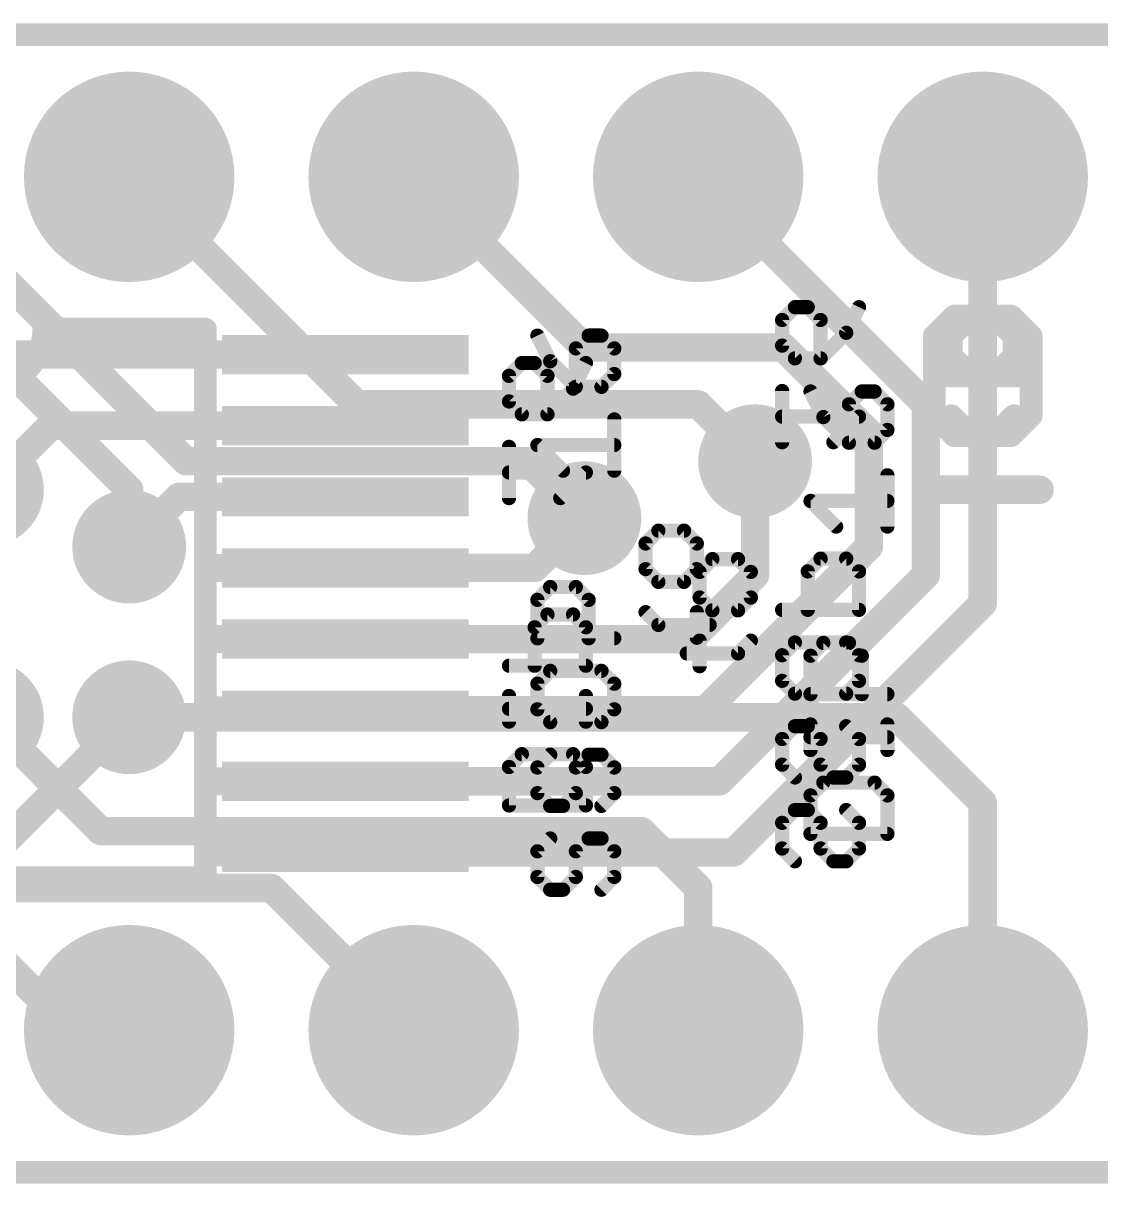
# Model space of a CAD drawing. Extents: x -40 to 67, y -21 to 32.
# Drawn here: x 10.48 to 20.1, y -0.1 to 10.26 of the extents above; entities that cross this region are included whole.
import ezdxf

# ---------------------------------------------------------------- set-up
doc = ezdxf.new("R2010")
doc.units = 0
for name, color, linetype in [('1', 12, 'CONTINUOUS'), ('16', 132, 'CONTINUOUS'), ('17', 110, 'CONTINUOUS'), ('18', 110, 'CONTINUOUS'), ('20', 53, 'CONTINUOUS'), ('21', 41, 'CONTINUOUS'), ('22', 40, 'CONTINUOUS'), ('51', 53, 'CONTINUOUS')]:
    doc.layers.add(name, color=color, linetype=linetype)

# ---------------------------------------------------------------- blocks, each defined once
blk = doc.blocks.new('RECT')
blk.add_solid([(-0.5, -0.5), (0.5, -0.5), (-0.5, 0.5), (0.5, 0.5)])
blk = doc.blocks.new('ROUNDP')
at = {"const_width": 0.5}
blk.add_lwpolyline([(0, -0.25, 1), (0, 0.25, 1), (0, -0.25)], format="xyb", dxfattribs=at)
blk = doc.blocks.new('ROUNDV')
at = {"const_width": 0.5}
blk.add_lwpolyline([(0, -0.25, 1), (0, 0.25, 1), (0, -0.25)], format="xyb", dxfattribs=at)

msp = doc.modelspace()

# ---------------------------------------------------------------- linework, layer by layer
at = {"layer": '1', "const_width": 0.254}
for points in [[(15.494, 7.366), (13.97, 8.89)], [(18.542, 6.858), (16.51, 8.89)], [(19.05, 8.89), (19.05, 5.08)], [(17.272, 7.366), (15.494, 7.366)], [(18.034, 6.604), (17.272, 7.366)], [(13.36, 7.3025), (10.0965, 7.3025)], [(18.542, 5.334), (18.542, 6.858)], [(10.7315, 6.6675), (10.16, 6.096)], [(13.36, 6.6675), (10.7315, 6.6675)], [(18.034, 5.588), (18.034, 6.604)], [(17.018, 5.334), (17.018, 6.35)], [(11.8745, 6.0325), (11.43, 5.588)], [(13.36, 6.0325), (11.8745, 6.0325)], [(15.0495, 5.3975), (15.494, 5.842)], [(16.5735, 4.1275), (18.034, 5.588)], [(13.36, 5.3975), (15.0495, 5.3975)], [(16.4465, 4.7625), (17.018, 5.334)], [(16.7005, 3.4925), (18.542, 5.334)], [(16.8275, 2.8575), (19.05, 5.08)], [(13.36, 4.7625), (16.4465, 4.7625)], [(13.36, 4.1275), (16.5735, 4.1275)], [(11.43, 4.064), (10.2235, 2.8575)], [(13.36, 3.4925), (16.7005, 3.4925)], [(13.36, 2.8575), (16.8275, 2.8575)]]:
    msp.add_lwpolyline(points, dxfattribs=at)
at = {"layer": '1', "const_width": 0.127}
for points in [[(14.0149, 8.9349, 1), (13.9251, 8.8451)], [(16.5549, 8.9349, 1), (16.4651, 8.8451)], [(19.1135, 8.89, 1), (18.9865, 8.89)], [(15.494, 7.4295, 1), (15.494, 7.3025)], [(15.4491, 7.3211, 1), (15.5389, 7.4109)], [(17.3169, 7.4109, 1), (17.2271, 7.3211)], [(17.272, 7.3025, 1), (17.272, 7.4295)], [(13.36, 7.239, 1), (13.36, 7.366)], [(18.6055, 6.858, 1), (18.4785, 6.858)], [(18.4971, 6.8131, 1), (18.5869, 6.9029)], [(10.7315, 6.731, 1), (10.7315, 6.604)], [(10.7764, 6.6226, 1), (10.6866, 6.7124)], [(13.36, 6.604, 1), (13.36, 6.731)], [(18.0975, 6.604, 1), (17.9705, 6.604)], [(17.9891, 6.5591, 1), (18.0789, 6.6489)], [(17.0815, 6.35, 1), (16.9545, 6.35)], [(11.8745, 6.096, 1), (11.8745, 5.969)], [(11.9194, 5.9876, 1), (11.8296, 6.0774)], [(13.36, 5.969, 1), (13.36, 6.096)], [(15.5389, 5.7971, 1), (15.4491, 5.8869)], [(18.0789, 5.5431, 1), (17.9891, 5.6329)], [(11.3851, 5.6329, 1), (11.4749, 5.5431)], [(17.9705, 5.588, 1), (18.0975, 5.588)], [(13.36, 5.461, 1), (13.36, 5.334)], [(15.0046, 5.4424, 1), (15.0944, 5.3526)], [(15.0495, 5.334, 1), (15.0495, 5.461)], [(16.9545, 5.334, 1), (17.0815, 5.334)], [(17.0629, 5.2891, 1), (16.9731, 5.3789)], [(18.4785, 5.334, 1), (18.6055, 5.334)], [(18.5869, 5.2891, 1), (18.4971, 5.3789)], [(19.0949, 5.0351, 1), (19.0051, 5.1249)], [(18.9865, 5.08, 1), (19.1135, 5.08)], [(13.36, 4.826, 1), (13.36, 4.699)], [(16.4016, 4.8074, 1), (16.4914, 4.7176)], [(16.4465, 4.699, 1), (16.4465, 4.826)], [(13.36, 4.191, 1), (13.36, 4.064)], [(16.5735, 4.064, 1), (16.5735, 4.191)], [(11.4749, 4.0191, 1), (11.3851, 4.1089)], [(16.5286, 4.1724, 1), (16.6184, 4.0826)], [(13.36, 3.556, 1), (13.36, 3.429)], [(16.6556, 3.5374, 1), (16.7454, 3.4476)], [(16.7005, 3.429, 1), (16.7005, 3.556)], [(13.36, 2.921, 1), (13.36, 2.794)], [(16.7826, 2.9024, 1), (16.8724, 2.8126)], [(16.8275, 2.794, 1), (16.8275, 2.921)]]:
    msp.add_lwpolyline(points, format="xyb", dxfattribs=at)
at = {"layer": '16', "const_width": 0.254}
for points in [[(11.938, 6.35), (9.398, 8.89)], [(13.462, 6.858), (11.43, 8.89)], [(11.43, 6.096), (9.906, 7.62)], [(16.51, 6.858), (13.462, 6.858)], [(17.018, 6.35), (16.51, 6.858)], [(14.986, 6.35), (11.938, 6.35)], [(15.494, 5.842), (14.986, 6.35)], [(11.43, 5.588), (11.43, 6.096)], [(8.89, 4.064), (10.414, 2.54)], [(10.16, 4.064), (11.176, 3.048)], [(11.43, 4.064), (18.288, 4.064)], [(18.288, 4.064), (19.05, 3.302)], [(10.922, 1.27), (8.382, 3.81)], [(19.05, 3.302), (19.05, 1.27)], [(11.176, 3.048), (16.002, 3.048)], [(16.002, 3.048), (16.51, 2.54)], [(10.414, 2.54), (12.7, 2.54)], [(12.7, 2.54), (13.97, 1.27)], [(16.51, 2.54), (16.51, 1.27)], [(11.43, 1.27), (10.922, 1.27)]]:
    msp.add_lwpolyline(points, dxfattribs=at)
at = {"layer": '16', "const_width": 0.127}
for points in [[(11.4749, 8.9349, 1), (11.3851, 8.8451)], [(13.462, 6.9215, 1), (13.462, 6.7945)], [(13.4171, 6.8131, 1), (13.5069, 6.9029)], [(16.5549, 6.9029, 1), (16.4651, 6.8131)], [(16.51, 6.7945, 1), (16.51, 6.9215)], [(11.938, 6.4135, 1), (11.938, 6.2865)], [(11.8931, 6.3051, 1), (11.9829, 6.3949)], [(15.0309, 6.3949, 1), (14.9411, 6.3051)], [(14.986, 6.2865, 1), (14.986, 6.4135)], [(16.9731, 6.3051, 1), (17.0629, 6.3949)], [(11.4935, 6.096, 1), (11.3665, 6.096)], [(11.3851, 6.0511, 1), (11.4749, 6.1409)], [(15.4491, 5.7971, 1), (15.5389, 5.8869)], [(11.3665, 5.588, 1), (11.4935, 5.588)], [(11.43, 4.1275, 1), (11.43, 4.0005)], [(18.3329, 4.1089, 1), (18.2431, 4.0191)], [(18.288, 4.0005, 1), (18.288, 4.1275)], [(19.1135, 3.302, 1), (18.9865, 3.302)], [(19.0051, 3.2571, 1), (19.0949, 3.3469)], [(11.176, 3.1115, 1), (11.176, 2.9845)], [(11.1311, 3.0031, 1), (11.2209, 3.0929)], [(16.0469, 3.0929, 1), (15.9571, 3.0031)], [(16.002, 2.9845, 1), (16.002, 3.1115)], [(10.3691, 2.4951, 1), (10.4589, 2.5849)], [(12.7449, 2.5849, 1), (12.6551, 2.4951)], [(12.7, 2.4765, 1), (12.7, 2.6035)], [(16.5735, 2.54, 1), (16.4465, 2.54)], [(16.4651, 2.4951, 1), (16.5549, 2.5849)], [(10.922, 1.3335, 1), (10.922, 1.2065)], [(10.8771, 1.2251, 1), (10.9669, 1.3149)], [(11.43, 1.2065, 1), (11.43, 1.3335)], [(13.9251, 1.2251, 1), (14.0149, 1.3149)], [(16.4465, 1.27, 1), (16.5735, 1.27)], [(18.9865, 1.27, 1), (19.1135, 1.27)]]:
    msp.add_lwpolyline(points, format="xyb", dxfattribs=at)
at = {"layer": '20', "const_width": 0.2032}
for points in [[(20.32, 10.16), (0, 10.16)], [(0, 0), (20.32, 0)]]:
    msp.add_lwpolyline(points, dxfattribs=at)
at = {"layer": '21'}
for points, const_width in [([(18.9486, 7.6463), (18.7706, 7.4684)], 0.2032), ([(19.3045, 7.6463), (18.9486, 7.6463)], 0.2032), ([(19.4824, 7.4684), (19.3045, 7.6463)], 0.2032), ([(12.11, 7.53), (10.668, 7.53)], 0.2032), ([(12.11, 2.63), (12.11, 7.53)], 0.2032), ([(18.7706, 7.4684), (18.7706, 7.2904)], 0.2032), ([(19.4824, 6.7566), (19.4824, 7.4684)], 0.2032), ([(15.0743, 7.4721), (15.1887, 7.2433)], 0.127), ([(15.5319, 7.4721), (15.4175, 7.3577)], 0.127), ([(15.6463, 7.4721), (15.5319, 7.4721)], 0.127), ([(15.7607, 7.3577), (15.6463, 7.4721)], 0.127), ([(15.4175, 7.3577), (15.4175, 7.0145)], 0.127), ([(15.7607, 7.1289), (15.7607, 7.3577)], 0.127), ([(18.7706, 7.2904), (18.9486, 7.1125)], 0.2032), ([(15.1887, 7.2433), (15.4175, 7.0145)], 0.127), ([(15.6463, 7.0145), (15.7607, 7.1289)], 0.127), ([(18.9486, 7.1125), (19.4824, 7.1125)], 0.2032), ([(15.4175, 7.0145), (15.6463, 7.0145)], 0.127), ([(17.5127, 6.9732), (17.6271, 6.7444)], 0.127), ([(17.9703, 6.9732), (17.8559, 6.8588)], 0.127), ([(18.0847, 6.9732), (17.9703, 6.9732)], 0.127), ([(18.1991, 6.8588), (18.0847, 6.9732)], 0.127), ([(17.8559, 6.8588), (17.8559, 6.5156)], 0.127), ([(18.1991, 6.63), (18.1991, 6.8588)], 0.127), ([(18.7706, 6.7566), (18.9486, 6.5786)], 0.2032), ([(19.3045, 6.5786), (19.4824, 6.7566)], 0.2032), ([(15.7607, 6.2661), (15.7607, 6.7237)], 0.127), ([(17.6271, 6.7444), (17.8559, 6.5156)], 0.127), ([(18.0847, 6.5156), (18.1991, 6.63)], 0.127), ([(18.9486, 6.5786), (19.3045, 6.5786)], 0.2032), ([(15.3031, 6.2661), (15.0743, 6.4949)], 0.127), ([(15.0743, 6.4949), (15.7607, 6.4949)], 0.127), ([(17.8559, 6.5156), (18.0847, 6.5156)], 0.127), ([(18.1991, 5.7672), (18.1991, 6.2248)], 0.127), ([(18.796, 6.096), (19.558, 6.096)], 0.254), ([(17.7415, 5.7672), (17.5127, 5.996)], 0.127), ([(17.5127, 5.996), (18.1991, 5.996)], 0.127), ([(16.6367, 5.4764), (16.5223, 5.362)], 0.127), ([(16.8655, 5.4764), (16.6367, 5.4764)], 0.127), ([(16.9799, 5.362), (16.8655, 5.4764)], 0.127), ([(16.5223, 5.362), (16.5223, 5.1332)], 0.127), ([(16.9799, 5.1332), (16.9799, 5.362)], 0.127), ([(15.0743, 5.1125), (15.1887, 5.2269)], 0.127), ([(15.1887, 5.2269), (15.4175, 5.2269)], 0.127), ([(15.4175, 5.2269), (15.5319, 5.1125)], 0.127), ([(16.5223, 5.1332), (16.6367, 5.0188)], 0.127), ([(16.8655, 5.0188), (16.9799, 5.1332)], 0.127), ([(15.0743, 4.7693), (15.0743, 5.1125)], 0.127), ([(15.5319, 5.1125), (15.5319, 4.7693)], 0.127), ([(16.6367, 5.0188), (16.8655, 5.0188)], 0.127), ([(15.7607, 4.7693), (15.0743, 4.7693)], 0.127), ([(16.5223, 4.5198), (16.5223, 4.7486)], 0.127), ([(16.8655, 4.6342), (16.9799, 4.7486)], 0.127), ([(17.5127, 4.6135), (17.6271, 4.7279)], 0.127), ([(17.6271, 4.7279), (17.8559, 4.7279)], 0.127), ([(17.8559, 4.7279), (17.9703, 4.6135)], 0.127), ([(16.4079, 4.6342), (16.8655, 4.6342)], 0.127), ([(17.5127, 4.2704), (17.5127, 4.6135)], 0.127), ([(17.9703, 4.6135), (17.9703, 4.2704)], 0.127), ([(15.1887, 4.4785), (15.0743, 4.3641)], 0.127), ([(15.6463, 4.4785), (15.1887, 4.4785)], 0.127), ([(15.7607, 4.3641), (15.6463, 4.4785)], 0.127), ([(15.0743, 4.3641), (15.0743, 4.1353)], 0.127), ([(15.7607, 4.1353), (15.7607, 4.3641)], 0.127), ([(18.1991, 4.2704), (17.5127, 4.2704)], 0.127), ([(15.0743, 4.1353), (15.1887, 4.0209)], 0.127), ([(15.6463, 4.0209), (15.7607, 4.1353)], 0.127), ([(15.1887, 4.0209), (15.6463, 4.0209)], 0.127), ([(17.5127, 3.7714), (17.5127, 4.0002)], 0.127), ([(18.1991, 3.7714), (18.1991, 4.0002)], 0.127), ([(18.1991, 3.8858), (17.5127, 3.8858)], 0.127), ([(15.1887, 3.7301), (15.0743, 3.6157)], 0.127), ([(15.4175, 3.6157), (15.5319, 3.7301)], 0.127), ([(15.5319, 3.7301), (15.6463, 3.7301)], 0.127), ([(15.6463, 3.7301), (15.7607, 3.6157)], 0.127), ([(15.0743, 3.6157), (15.0743, 3.3869)], 0.127), ([(15.4175, 3.3869), (15.4175, 3.6157)], 0.127), ([(15.7607, 3.6157), (15.7607, 3.3869)], 0.127), ([(17.6271, 3.4806), (17.5127, 3.3662)], 0.127), ([(18.0847, 3.4806), (17.6271, 3.4806)], 0.127), ([(18.1991, 3.3662), (18.0847, 3.4806)], 0.127), ([(15.0743, 3.3869), (15.1887, 3.2725)], 0.127), ([(15.3031, 3.2725), (15.4175, 3.3869)], 0.127), ([(15.7607, 3.3869), (15.6463, 3.2725)], 0.127), ([(17.5127, 3.3662), (17.5127, 3.023)], 0.127), ([(18.1991, 3.023), (18.1991, 3.3662)], 0.127), ([(15.1887, 3.2725), (15.3031, 3.2725)], 0.127), ([(15.1887, 2.9816), (15.0743, 2.8672)], 0.127), ([(15.4175, 2.8672), (15.5319, 2.9816)], 0.127), ([(15.5319, 2.9816), (15.6463, 2.9816)], 0.127), ([(15.6463, 2.9816), (15.7607, 2.8672)], 0.127), ([(17.5127, 3.023), (18.1991, 3.023)], 0.127), ([(15.0743, 2.8672), (15.0743, 2.6384)], 0.127), ([(15.4175, 2.6384), (15.4175, 2.8672)], 0.127), ([(15.7607, 2.8672), (15.7607, 2.6384)], 0.127), ([(12.11, 2.63), (8.21, 2.63)], 0.2032), ([(15.0743, 2.6384), (15.1887, 2.524)], 0.127), ([(15.3031, 2.524), (15.4175, 2.6384)], 0.127), ([(15.7607, 2.6384), (15.6463, 2.524)], 0.127), ([(15.1887, 2.524), (15.3031, 2.524)], 0.127)]:
    msp.add_lwpolyline(points, dxfattribs=dict(at, const_width=const_width))
for points, const_width in [([(18.9486, 7.6971, 1), (18.9486, 7.5955)], 0.1016), ([(18.9845, 7.6104, 1), (18.9126, 7.6822)], 0.1016), ([(19.3404, 7.6822, 1), (19.2685, 7.6104)], 0.1016), ([(19.3045, 7.5955, 1), (19.3045, 7.6971)], 0.1016), ([(9.652, 7.53, 1), (10.668, 7.53)], 0.2032), ([(10.668, 7.5808, 1), (10.668, 7.4792)], 0.1016), ([(10.7188, 7.53, 1), (10.6172, 7.53)], 0.1016), ([(12.1608, 7.53, 1), (12.0592, 7.53)], 0.1016), ([(12.11, 7.4792, 1), (12.11, 7.5808)], 0.1016), ([(18.8214, 7.4684, 1), (18.7198, 7.4684)], 0.1016), ([(19.5332, 7.4684, 1), (19.4316, 7.4684)], 0.1016), ([(15.1027, 7.4863, 1), (15.0459, 7.4579)], 0.0635), ([(15.5319, 7.5039, 1), (15.5319, 7.4404)], 0.0635), ([(15.5544, 7.4497, 1), (15.5095, 7.4946)], 0.0635), ([(15.6688, 7.4946, 1), (15.6239, 7.4497)], 0.0635), ([(15.6463, 7.4404, 1), (15.6463, 7.5039)], 0.0635), ([(18.7347, 7.5043, 1), (18.8065, 7.4324)], 0.1016), ([(19.4465, 7.4324, 1), (19.5183, 7.5043)], 0.1016), ([(15.4493, 7.3577, 1), (15.3858, 7.3577)], 0.0635), ([(15.3951, 7.3802, 1), (15.44, 7.3353)], 0.0635), ([(15.7925, 7.3577, 1), (15.7289, 7.3577)], 0.0635), ([(15.7382, 7.3353, 1), (15.7832, 7.3802)], 0.0635), ([(18.8065, 7.3263, 1), (18.7347, 7.2545)], 0.1016), ([(15.2112, 7.2658, 1), (15.1663, 7.2209)], 0.0635), ([(15.1603, 7.2291, 1), (15.2171, 7.2575)], 0.0635), ([(18.7198, 7.2904, 1), (18.8214, 7.2904)], 0.1016), ([(15.7289, 7.1289, 1), (15.7925, 7.1289)], 0.0635), ([(15.7832, 7.1065, 1), (15.7382, 7.1514)], 0.0635), ([(18.9486, 7.1633, 1), (18.9486, 7.0617)], 0.1016), ([(18.9126, 7.0765, 1), (18.9845, 7.1484)], 0.1016), ([(19.4824, 7.0617, 1), (19.4824, 7.1633)], 0.1016), ([(15.4175, 7.0463, 1), (15.4175, 6.9828)], 0.0635), ([(15.3951, 6.9921, 1), (15.44, 7.037)], 0.0635), ([(15.6239, 7.037, 1), (15.6688, 6.9921)], 0.0635), ([(15.6463, 6.9828, 1), (15.6463, 7.0463)], 0.0635), ([(15.3858, 7.0145, 1), (15.4493, 7.0145)], 0.0635), ([(17.5411, 6.9874, 1), (17.4843, 6.959)], 0.0635), ([(17.9703, 7.0049, 1), (17.9703, 6.9414)], 0.0635), ([(17.9928, 6.9507, 1), (17.9479, 6.9956)], 0.0635), ([(18.1072, 6.9956, 1), (18.0623, 6.9507)], 0.0635), ([(18.0847, 6.9414, 1), (18.0847, 7.0049)], 0.0635), ([(17.8877, 6.8588, 1), (17.8242, 6.8588)], 0.0635), ([(17.8335, 6.8812, 1), (17.8784, 6.8363)], 0.0635), ([(18.2309, 6.8588, 1), (18.1674, 6.8588)], 0.0635), ([(18.1766, 6.8363, 1), (18.2216, 6.8812)], 0.0635), ([(18.8065, 6.7925, 1), (18.7347, 6.7206)], 0.1016), ([(19.5183, 6.7206, 1), (19.4465, 6.7925)], 0.1016), ([(15.7925, 6.7237, 1), (15.7289, 6.7237)], 0.0635), ([(17.6496, 6.7668, 1), (17.6047, 6.7219)], 0.0635), ([(17.5987, 6.7302, 1), (17.6555, 6.7586)], 0.0635), ([(19.4316, 6.7566, 1), (19.5332, 6.7566)], 0.1016), ([(18.1674, 6.63, 1), (18.2309, 6.63)], 0.0635), ([(18.2216, 6.6075, 1), (18.1766, 6.6524)], 0.0635), ([(18.9486, 6.6294, 1), (18.9486, 6.5278)], 0.1016), ([(18.9126, 6.5427, 1), (18.9845, 6.6145)], 0.1016), ([(19.2685, 6.6145, 1), (19.3404, 6.5427)], 0.1016), ([(19.3045, 6.5278, 1), (19.3045, 6.6294)], 0.1016), ([(15.0743, 6.5267, 1), (15.0743, 6.4632)], 0.0635), ([(15.0968, 6.5174, 1), (15.0519, 6.4725)], 0.0635), ([(15.7607, 6.4632, 1), (15.7607, 6.5267)], 0.0635), ([(17.8559, 6.5473, 1), (17.8559, 6.4838)], 0.0635), ([(17.8242, 6.5156, 1), (17.8877, 6.5156)], 0.0635), ([(17.8335, 6.4931, 1), (17.8784, 6.538)], 0.0635), ([(18.0623, 6.538, 1), (18.1072, 6.4931)], 0.0635), ([(18.0847, 6.4838, 1), (18.0847, 6.5473)], 0.0635), ([(15.2807, 6.2437, 1), (15.3256, 6.2886)], 0.0635), ([(15.7289, 6.2661, 1), (15.7925, 6.2661)], 0.0635), ([(18.2309, 6.2248, 1), (18.1674, 6.2248)], 0.0635), ([(18.796, 6.1595, 1), (18.796, 6.0325)], 0.127), ([(19.558, 6.0325, 1), (19.558, 6.1595)], 0.127), ([(17.5127, 6.0277, 1), (17.5127, 5.9642)], 0.0635), ([(17.5352, 6.0184, 1), (17.4903, 5.9735)], 0.0635), ([(18.1991, 5.9642, 1), (18.1991, 6.0277)], 0.0635), ([(17.7191, 5.7447, 1), (17.764, 5.7896)], 0.0635), ([(18.1674, 5.7672, 1), (18.2309, 5.7672)], 0.0635), ([(16.6367, 5.5081, 1), (16.6367, 5.4446)], 0.0635), ([(16.6592, 5.4539, 1), (16.6143, 5.4988)], 0.0635), ([(16.888, 5.4988, 1), (16.8431, 5.4539)], 0.0635), ([(16.8655, 5.4446, 1), (16.8655, 5.5081)], 0.0635), ([(16.5541, 5.362, 1), (16.4906, 5.362)], 0.0635), ([(16.4999, 5.3844, 1), (16.5448, 5.3395)], 0.0635), ([(17.0116, 5.362, 1), (16.9482, 5.362)], 0.0635), ([(16.9574, 5.3395, 1), (17.0024, 5.3844)], 0.0635), ([(15.1887, 5.2586, 1), (15.1887, 5.1951)], 0.0635), ([(15.2112, 5.2044, 1), (15.1663, 5.2493)], 0.0635), ([(15.44, 5.2493, 1), (15.3951, 5.2044)], 0.0635), ([(15.4175, 5.1951, 1), (15.4175, 5.2586)], 0.0635), ([(16.5448, 5.1556, 1), (16.4999, 5.1107)], 0.0635), ([(17.0024, 5.1107, 1), (16.9574, 5.1556)], 0.0635), ([(15.1061, 5.1125, 1), (15.0426, 5.1125)], 0.0635), ([(15.0519, 5.1349, 1), (15.0968, 5.09)], 0.0635), ([(15.5637, 5.1125, 1), (15.5002, 5.1125)], 0.0635), ([(15.5095, 5.09, 1), (15.5544, 5.1349)], 0.0635), ([(16.4906, 5.1332, 1), (16.5541, 5.1332)], 0.0635), ([(16.6367, 5.0505, 1), (16.6367, 4.987)], 0.0635), ([(16.8655, 4.987, 1), (16.8655, 5.0505)], 0.0635), ([(16.9482, 5.1332, 1), (17.0116, 5.1332)], 0.0635), ([(16.6143, 4.9963, 1), (16.6592, 5.0412)], 0.0635), ([(16.8431, 5.0412, 1), (16.888, 4.9963)], 0.0635), ([(15.0743, 4.801, 1), (15.0743, 4.7375)], 0.0635), ([(15.0426, 4.7693, 1), (15.1061, 4.7693)], 0.0635), ([(15.5002, 4.7693, 1), (15.5637, 4.7693)], 0.0635), ([(15.7607, 4.7375, 1), (15.7607, 4.801)], 0.0635), ([(16.5541, 4.7486, 1), (16.4906, 4.7486)], 0.0635), ([(17.0024, 4.7262, 1), (16.9574, 4.7711)], 0.0635), ([(17.6271, 4.7597, 1), (17.6271, 4.6962)], 0.0635), ([(17.6496, 4.7055, 1), (17.6047, 4.7504)], 0.0635), ([(17.8784, 4.7504, 1), (17.8335, 4.7055)], 0.0635), ([(17.8559, 4.6962, 1), (17.8559, 4.7597)], 0.0635), ([(16.4079, 4.666, 1), (16.4079, 4.6025)], 0.0635), ([(16.8431, 4.6567, 1), (16.888, 4.6118)], 0.0635), ([(16.8655, 4.6025, 1), (16.8655, 4.666)], 0.0635), ([(17.5445, 4.6135, 1), (17.481, 4.6135)], 0.0635), ([(17.4903, 4.636, 1), (17.5352, 4.5911)], 0.0635), ([(18.0021, 4.6135, 1), (17.9386, 4.6135)], 0.0635), ([(17.9479, 4.5911, 1), (17.9928, 4.636)], 0.0635), ([(15.1887, 4.5102, 1), (15.1887, 4.4467)], 0.0635), ([(15.2112, 4.456, 1), (15.1663, 4.5009)], 0.0635), ([(15.6688, 4.5009, 1), (15.6239, 4.456)], 0.0635), ([(15.6463, 4.4467, 1), (15.6463, 4.5102)], 0.0635), ([(16.4906, 4.5198, 1), (16.5541, 4.5198)], 0.0635), ([(15.1061, 4.3641, 1), (15.0426, 4.3641)], 0.0635), ([(15.0519, 4.3865, 1), (15.0968, 4.3416)], 0.0635), ([(15.7925, 4.3641, 1), (15.7289, 4.3641)], 0.0635), ([(15.7382, 4.3416, 1), (15.7832, 4.3865)], 0.0635), ([(17.5127, 4.3021, 1), (17.5127, 4.2386)], 0.0635), ([(17.481, 4.2704, 1), (17.5445, 4.2704)], 0.0635), ([(17.9386, 4.2704, 1), (18.0021, 4.2704)], 0.0635), ([(18.1991, 4.2386, 1), (18.1991, 4.3021)], 0.0635), ([(15.0426, 4.1353, 1), (15.1061, 4.1353)], 0.0635), ([(15.0968, 4.1577, 1), (15.0519, 4.1128)], 0.0635), ([(15.7289, 4.1353, 1), (15.7925, 4.1353)], 0.0635), ([(15.7832, 4.1128, 1), (15.7382, 4.1577)], 0.0635), ([(15.1887, 4.0526, 1), (15.1887, 3.9891)], 0.0635), ([(15.1663, 3.9984, 1), (15.2112, 4.0433)], 0.0635), ([(15.6239, 4.0433, 1), (15.6688, 3.9984)], 0.0635), ([(15.6463, 3.9891, 1), (15.6463, 4.0526)], 0.0635), ([(17.5445, 4.0002, 1), (17.481, 4.0002)], 0.0635), ([(18.2309, 4.0002, 1), (18.1674, 4.0002)], 0.0635), ([(17.5127, 3.9176, 1), (17.5127, 3.8541)], 0.0635), ([(18.1991, 3.8541, 1), (18.1991, 3.9176)], 0.0635), ([(15.2112, 3.7076, 1), (15.1663, 3.7525)], 0.0635), ([(15.5319, 3.7618, 1), (15.5319, 3.6983)], 0.0635), ([(15.5544, 3.7076, 1), (15.5095, 3.7525)], 0.0635), ([(15.6688, 3.7525, 1), (15.6239, 3.7076)], 0.0635), ([(15.6463, 3.6983, 1), (15.6463, 3.7618)], 0.0635), ([(17.481, 3.7714, 1), (17.5445, 3.7714)], 0.0635), ([(18.1674, 3.7714, 1), (18.2309, 3.7714)], 0.0635), ([(15.1061, 3.6157, 1), (15.0426, 3.6157)], 0.0635), ([(15.0519, 3.6381, 1), (15.0968, 3.5932)], 0.0635), ([(15.4493, 3.6157, 1), (15.3858, 3.6157)], 0.0635), ([(15.3951, 3.6381, 1), (15.44, 3.5932)], 0.0635), ([(15.7925, 3.6157, 1), (15.7289, 3.6157)], 0.0635), ([(15.7382, 3.5932, 1), (15.7832, 3.6381)], 0.0635), ([(17.6271, 3.5123, 1), (17.6271, 3.4488)], 0.0635), ([(17.6496, 3.4581, 1), (17.6047, 3.503)], 0.0635), ([(18.1072, 3.503, 1), (18.0623, 3.4581)], 0.0635), ([(18.0847, 3.4488, 1), (18.0847, 3.5123)], 0.0635), ([(15.0968, 3.4093, 1), (15.0519, 3.3644)], 0.0635), ([(15.44, 3.3644, 1), (15.3951, 3.4093)], 0.0635), ([(15.7832, 3.3644, 1), (15.7382, 3.4093)], 0.0635), ([(17.5445, 3.3662, 1), (17.481, 3.3662)], 0.0635), ([(17.4903, 3.3886, 1), (17.5352, 3.3437)], 0.0635), ([(18.2309, 3.3662, 1), (18.1674, 3.3662)], 0.0635), ([(18.1766, 3.3437, 1), (18.2216, 3.3886)], 0.0635), ([(15.0426, 3.3869, 1), (15.1061, 3.3869)], 0.0635), ([(15.1887, 3.3042, 1), (15.1887, 3.2407)], 0.0635), ([(15.1663, 3.25, 1), (15.2112, 3.2949)], 0.0635), ([(15.2807, 3.2949, 1), (15.3256, 3.25)], 0.0635), ([(15.3031, 3.2407, 1), (15.3031, 3.3042)], 0.0635), ([(15.3858, 3.3869, 1), (15.4493, 3.3869)], 0.0635), ([(15.6239, 3.2949, 1), (15.6688, 3.25)], 0.0635), ([(15.7289, 3.3869, 1), (15.7925, 3.3869)], 0.0635), ([(15.2112, 2.9592, 1), (15.1663, 3.0041)], 0.0635), ([(15.5319, 3.0134, 1), (15.5319, 2.9499)], 0.0635), ([(15.5544, 2.9592, 1), (15.5095, 3.0041)], 0.0635), ([(15.6688, 3.0041, 1), (15.6239, 2.9592)], 0.0635), ([(15.6463, 2.9499, 1), (15.6463, 3.0134)], 0.0635), ([(17.5127, 3.0547, 1), (17.5127, 2.9912)], 0.0635), ([(17.481, 3.023, 1), (17.5445, 3.023)], 0.0635), ([(18.1674, 3.023, 1), (18.2309, 3.023)], 0.0635), ([(18.1991, 2.9912, 1), (18.1991, 3.0547)], 0.0635), ([(15.1061, 2.8672, 1), (15.0426, 2.8672)], 0.0635), ([(15.0519, 2.8897, 1), (15.0968, 2.8448)], 0.0635), ([(15.4493, 2.8672, 1), (15.3858, 2.8672)], 0.0635), ([(15.3951, 2.8897, 1), (15.44, 2.8448)], 0.0635), ([(15.7925, 2.8672, 1), (15.7289, 2.8672)], 0.0635), ([(15.7382, 2.8448, 1), (15.7832, 2.8897)], 0.0635), ([(12.11, 2.5792, 1), (12.11, 2.6808)], 0.1016), ([(15.0968, 2.6609, 1), (15.0519, 2.616)], 0.0635), ([(15.44, 2.616, 1), (15.3951, 2.6609)], 0.0635), ([(15.7832, 2.616, 1), (15.7382, 2.6609)], 0.0635), ([(12.0592, 2.63, 1), (12.1608, 2.63)], 0.1016), ([(15.0426, 2.6384, 1), (15.1061, 2.6384)], 0.0635), ([(15.3858, 2.6384, 1), (15.4493, 2.6384)], 0.0635), ([(15.7289, 2.6384, 1), (15.7925, 2.6384)], 0.0635), ([(15.1887, 2.5558, 1), (15.1887, 2.4923)], 0.0635), ([(15.1663, 2.5016, 1), (15.2112, 2.5465)], 0.0635), ([(15.2807, 2.5465, 1), (15.3256, 2.5016)], 0.0635), ([(15.3031, 2.4923, 1), (15.3031, 2.5558)], 0.0635), ([(15.6239, 2.5465, 1), (15.6688, 2.5016)], 0.0635)]:
    msp.add_lwpolyline(points, format="xyb", dxfattribs=dict(at, const_width=const_width))
at = {"layer": '22'}
for points, const_width in [([(17.2593, 7.6117), (17.3737, 7.7261)], 0.127), ([(17.3737, 7.7261), (17.4881, 7.7261)], 0.127), ([(17.4881, 7.7261), (17.6025, 7.6117)], 0.127), ([(17.9457, 7.7261), (17.8313, 7.4973)], 0.127), ([(17.2593, 7.3829), (17.2593, 7.6117)], 0.127), ([(17.6025, 7.6117), (17.6025, 7.2685)], 0.127), ([(18.6176, 7.4684), (18.7955, 7.6463)], 0.2032), ([(18.7955, 7.6463), (19.1515, 7.6463)], 0.2032), ([(19.1515, 7.6463), (19.3294, 7.4684)], 0.2032), ([(18.6176, 6.7566), (18.6176, 7.4684)], 0.2032), ([(19.3294, 7.4684), (19.3294, 7.2904)], 0.2032), ([(17.8313, 7.4973), (17.6025, 7.2685)], 0.127), ([(17.3737, 7.2685), (17.2593, 7.3829)], 0.127), ([(19.3294, 7.2904), (19.1515, 7.1125)], 0.2032), ([(14.8209, 7.1128), (14.9353, 7.2272)], 0.127), ([(14.9353, 7.2272), (15.0497, 7.2272)], 0.127), ([(15.0497, 7.2272), (15.1641, 7.1128)], 0.127), ([(15.5073, 7.2272), (15.3929, 6.9984)], 0.127), ([(17.6025, 7.2685), (17.3737, 7.2685)], 0.127), ([(14.8209, 6.884), (14.8209, 7.1128)], 0.127), ([(15.1641, 7.1128), (15.1641, 6.7696)], 0.127), ([(19.1515, 7.1125), (18.6176, 7.1125)], 0.2032), ([(15.3929, 6.9984), (15.1641, 6.7696)], 0.127), ([(14.9353, 6.7696), (14.8209, 6.884)], 0.127), ([(17.2593, 6.5201), (17.2593, 6.9777)], 0.127), ([(18.7955, 6.5786), (18.6176, 6.7566)], 0.2032), ([(19.3294, 6.7566), (19.1515, 6.5786)], 0.2032), ([(15.1641, 6.7696), (14.9353, 6.7696)], 0.127), ([(17.9457, 6.7489), (17.2593, 6.7489)], 0.127), ([(17.7169, 6.5201), (17.9457, 6.7489)], 0.127), ([(19.1515, 6.5786), (18.7955, 6.5786)], 0.2032), ([(14.8209, 6.0212), (14.8209, 6.4788)], 0.127), ([(15.5073, 6.25), (14.8209, 6.25)], 0.127), ([(15.2785, 6.0212), (15.5073, 6.25)], 0.127), ([(19.304, 6.096), (18.542, 6.096)], 0.254), ([(16.0401, 5.616), (16.1545, 5.7304)], 0.127), ([(16.1545, 5.7304), (16.3833, 5.7304)], 0.127), ([(16.3833, 5.7304), (16.4977, 5.616)], 0.127), ([(16.0401, 5.3872), (16.0401, 5.616)], 0.127), ([(16.4977, 5.616), (16.4977, 5.3872)], 0.127), ([(17.6025, 5.4809), (17.4881, 5.3665)], 0.127), ([(17.8313, 5.4809), (17.6025, 5.4809)], 0.127), ([(17.9457, 5.3665), (17.8313, 5.4809)], 0.127), ([(16.1545, 5.2728), (16.0401, 5.3872)], 0.127), ([(16.4977, 5.3872), (16.3833, 5.2728)], 0.127), ([(17.4881, 5.3665), (17.4881, 5.0233)], 0.127), ([(17.9457, 5.0233), (17.9457, 5.3665)], 0.127), ([(16.3833, 5.2728), (16.1545, 5.2728)], 0.127), ([(17.2593, 5.0233), (17.9457, 5.0233)], 0.127), ([(15.1641, 4.9819), (15.0497, 4.8675)], 0.127), ([(15.3929, 4.9819), (15.1641, 4.9819)], 0.127), ([(15.5073, 4.8675), (15.3929, 4.9819)], 0.127), ([(16.1545, 4.8882), (16.0401, 5.0026)], 0.127), ([(16.4977, 4.7738), (16.4977, 5.0026)], 0.127), ([(15.0497, 4.8675), (15.0497, 4.5244)], 0.127), ([(15.5073, 4.5244), (15.5073, 4.8675)], 0.127), ([(16.6121, 4.8882), (16.1545, 4.8882)], 0.127), ([(17.2593, 4.6181), (17.3737, 4.7325)], 0.127), ([(17.3737, 4.7325), (17.8313, 4.7325)], 0.127), ([(17.8313, 4.7325), (17.9457, 4.6181)], 0.127), ([(17.2593, 4.3893), (17.2593, 4.6181)], 0.127), ([(17.9457, 4.6181), (17.9457, 4.3893)], 0.127), ([(14.8209, 4.5244), (15.5073, 4.5244)], 0.127), ([(17.3737, 4.2749), (17.2593, 4.3893)], 0.127), ([(17.9457, 4.3893), (17.8313, 4.2749)], 0.127), ([(14.8209, 4.0254), (14.8209, 4.2542)], 0.127), ([(15.5073, 4.0254), (15.5073, 4.2542)], 0.127), ([(17.8313, 4.2749), (17.3737, 4.2749)], 0.127), ([(14.8209, 4.1398), (15.5073, 4.1398)], 0.127), ([(17.3737, 3.9841), (17.2593, 3.8697)], 0.127), ([(17.4881, 3.9841), (17.3737, 3.9841)], 0.127), ([(17.6025, 3.8697), (17.4881, 3.9841)], 0.127), ([(17.8313, 3.9841), (17.9457, 3.8697)], 0.127), ([(17.2593, 3.8697), (17.2593, 3.6409)], 0.127), ([(17.6025, 3.6409), (17.6025, 3.8697)], 0.127), ([(17.9457, 3.8697), (17.9457, 3.6409)], 0.127), ([(14.8209, 3.6202), (14.9353, 3.7346)], 0.127), ([(14.9353, 3.7346), (15.3929, 3.7346)], 0.127), ([(15.3929, 3.7346), (15.5073, 3.6202)], 0.127), ([(14.8209, 3.277), (14.8209, 3.6202)], 0.127), ([(15.5073, 3.6202), (15.5073, 3.277)], 0.127), ([(17.2593, 3.6409), (17.3737, 3.5265)], 0.127), ([(17.7169, 3.5265), (17.6025, 3.6409)], 0.127), ([(17.9457, 3.6409), (17.8313, 3.5265)], 0.127), ([(17.8313, 3.5265), (17.7169, 3.5265)], 0.127), ([(15.5073, 3.277), (14.8209, 3.277)], 0.127), ([(17.3737, 3.2356), (17.2593, 3.1212)], 0.127), ([(17.4881, 3.2356), (17.3737, 3.2356)], 0.127), ([(17.6025, 3.1212), (17.4881, 3.2356)], 0.127), ([(17.8313, 3.2356), (17.9457, 3.1212)], 0.127), ([(17.2593, 3.1212), (17.2593, 2.8924)], 0.127), ([(17.6025, 2.8924), (17.6025, 3.1212)], 0.127), ([(17.9457, 3.1212), (17.9457, 2.8924)], 0.127), ([(17.2593, 2.8924), (17.3737, 2.778)], 0.127), ([(17.7169, 2.778), (17.6025, 2.8924)], 0.127), ([(17.9457, 2.8924), (17.8313, 2.778)], 0.127), ([(17.8313, 2.778), (17.7169, 2.778)], 0.127)]:
    msp.add_lwpolyline(points, dxfattribs=dict(at, const_width=const_width))
for points, const_width in [([(17.3737, 7.7579, 1), (17.3737, 7.6944)], 0.0635), ([(17.3961, 7.7037, 1), (17.3512, 7.7486)], 0.0635), ([(17.5105, 7.7486, 1), (17.4656, 7.7037)], 0.0635), ([(17.4881, 7.6944, 1), (17.4881, 7.7579)], 0.0635), ([(17.9741, 7.7119, 1), (17.9173, 7.7403)], 0.0635), ([(17.291, 7.6117, 1), (17.2276, 7.6117)], 0.0635), ([(17.6342, 7.6117, 1), (17.5707, 7.6117)], 0.0635), ([(18.7955, 7.6971, 1), (18.7955, 7.5955)], 0.1016), ([(18.8315, 7.6104, 1), (18.7596, 7.6822)], 0.1016), ([(19.1874, 7.6822, 1), (19.1155, 7.6104)], 0.1016), ([(19.1515, 7.5955, 1), (19.1515, 7.6971)], 0.1016), ([(17.2368, 7.6342, 1), (17.2818, 7.5893)], 0.0635), ([(17.58, 7.5893, 1), (17.6249, 7.6342)], 0.0635), ([(18.6684, 7.4684, 1), (18.5668, 7.4684)], 0.1016), ([(19.3802, 7.4684, 1), (19.2786, 7.4684)], 0.1016), ([(17.8029, 7.5115, 1), (17.8597, 7.4831)], 0.0635), ([(17.8537, 7.4749, 1), (17.8088, 7.5198)], 0.0635), ([(18.5817, 7.5043, 1), (18.6535, 7.4324)], 0.1016), ([(19.2935, 7.4324, 1), (19.3653, 7.5043)], 0.1016), ([(17.2818, 7.4054, 1), (17.2368, 7.3605)], 0.0635), ([(17.2276, 7.3829, 1), (17.291, 7.3829)], 0.0635), ([(19.3653, 7.2545, 1), (19.2935, 7.3263)], 0.1016), ([(14.9353, 7.2589, 1), (14.9353, 7.1954)], 0.0635), ([(14.9577, 7.2047, 1), (14.9128, 7.2496)], 0.0635), ([(15.0721, 7.2496, 1), (15.0272, 7.2047)], 0.0635), ([(15.0497, 7.1954, 1), (15.0497, 7.2589)], 0.0635), ([(15.5357, 7.213, 1), (15.4789, 7.2414)], 0.0635), ([(17.3737, 7.3003, 1), (17.3737, 7.2368)], 0.0635), ([(17.3512, 7.2461, 1), (17.3961, 7.291)], 0.0635), ([(17.5707, 7.2685, 1), (17.6342, 7.2685)], 0.0635), ([(17.58, 7.291, 1), (17.6249, 7.2461)], 0.0635), ([(17.6025, 7.2368, 1), (17.6025, 7.3003)], 0.0635), ([(19.2786, 7.2904, 1), (19.3802, 7.2904)], 0.1016), ([(14.8527, 7.1128, 1), (14.7891, 7.1128)], 0.0635), ([(14.7984, 7.1352, 1), (14.8434, 7.0903)], 0.0635), ([(15.1958, 7.1128, 1), (15.1323, 7.1128)], 0.0635), ([(15.1416, 7.0903, 1), (15.1865, 7.1352)], 0.0635), ([(18.6176, 7.1633, 1), (18.6176, 7.0617)], 0.1016), ([(19.1155, 7.1484, 1), (19.1874, 7.0765)], 0.1016), ([(19.1515, 7.0617, 1), (19.1515, 7.1633)], 0.1016), ([(15.4153, 6.9759, 1), (15.3704, 7.0208)], 0.0635), ([(14.8434, 6.9064, 1), (14.7984, 6.8615)], 0.0635), ([(15.3645, 7.0126, 1), (15.4213, 6.9842)], 0.0635), ([(17.291, 6.9777, 1), (17.2276, 6.9777)], 0.0635), ([(14.7891, 6.884, 1), (14.8527, 6.884)], 0.0635), ([(18.6535, 6.7925, 1), (18.5817, 6.7206)], 0.1016), ([(19.3653, 6.7206, 1), (19.2935, 6.7925)], 0.1016), ([(14.9353, 6.8013, 1), (14.9353, 6.7378)], 0.0635), ([(14.9128, 6.7471, 1), (14.9577, 6.792)], 0.0635), ([(15.1416, 6.792, 1), (15.1865, 6.7471)], 0.0635), ([(15.1323, 6.7696, 1), (15.1958, 6.7696)], 0.0635), ([(15.1641, 6.7378, 1), (15.1641, 6.8013)], 0.0635), ([(17.2593, 6.7807, 1), (17.2593, 6.7172)], 0.0635), ([(17.9681, 6.7265, 1), (17.9232, 6.7714)], 0.0635), ([(17.9457, 6.7172, 1), (17.9457, 6.7807)], 0.0635), ([(18.5668, 6.7566, 1), (18.6684, 6.7566)], 0.1016), ([(18.7955, 6.6294, 1), (18.7955, 6.5278)], 0.1016), ([(18.7596, 6.5427, 1), (18.8315, 6.6145)], 0.1016), ([(19.1155, 6.6145, 1), (19.1874, 6.5427)], 0.1016), ([(19.1515, 6.5278, 1), (19.1515, 6.6294)], 0.1016), ([(14.8527, 6.4788, 1), (14.7891, 6.4788)], 0.0635), ([(17.2276, 6.5201, 1), (17.291, 6.5201)], 0.0635), ([(17.6944, 6.5426, 1), (17.7393, 6.4977)], 0.0635), ([(14.8209, 6.2817, 1), (14.8209, 6.2182)], 0.0635), ([(15.5297, 6.2275, 1), (15.4848, 6.2724)], 0.0635), ([(15.5073, 6.2182, 1), (15.5073, 6.2817)], 0.0635), ([(18.542, 6.1595, 1), (18.542, 6.0325)], 0.127), ([(19.304, 6.0325, 1), (19.304, 6.1595)], 0.127), ([(14.7891, 6.0212, 1), (14.8527, 6.0212)], 0.0635), ([(15.256, 6.0436, 1), (15.3009, 5.9987)], 0.0635), ([(16.1545, 5.7621, 1), (16.1545, 5.6986)], 0.0635), ([(16.1769, 5.7079, 1), (16.132, 5.7528)], 0.0635), ([(16.4057, 5.7528, 1), (16.3608, 5.7079)], 0.0635), ([(16.3833, 5.6986, 1), (16.3833, 5.7621)], 0.0635), ([(16.0176, 5.6384, 1), (16.0626, 5.5935)], 0.0635), ([(16.0719, 5.616, 1), (16.0084, 5.616)], 0.0635), ([(16.5294, 5.616, 1), (16.4659, 5.616)], 0.0635), ([(16.4752, 5.5935, 1), (16.5201, 5.6384)], 0.0635), ([(17.6025, 5.5126, 1), (17.6025, 5.4491)], 0.0635), ([(17.6249, 5.4584, 1), (17.58, 5.5033)], 0.0635), ([(17.8537, 5.5033, 1), (17.8088, 5.4584)], 0.0635), ([(17.8313, 5.4491, 1), (17.8313, 5.5126)], 0.0635), ([(16.0626, 5.4096, 1), (16.0176, 5.3647)], 0.0635), ([(16.0084, 5.3872, 1), (16.0719, 5.3872)], 0.0635), ([(16.4659, 5.3872, 1), (16.5294, 5.3872)], 0.0635), ([(16.5201, 5.3647, 1), (16.4752, 5.4096)], 0.0635), ([(17.5198, 5.3665, 1), (17.4563, 5.3665)], 0.0635), ([(17.4656, 5.3889, 1), (17.5105, 5.344)], 0.0635), ([(17.9774, 5.3665, 1), (17.9139, 5.3665)], 0.0635), ([(17.9232, 5.344, 1), (17.9681, 5.3889)], 0.0635), ([(16.1545, 5.3045, 1), (16.1545, 5.241)], 0.0635), ([(16.132, 5.2503, 1), (16.1769, 5.2952)], 0.0635), ([(16.3608, 5.2952, 1), (16.4057, 5.2503)], 0.0635), ([(16.3833, 5.241, 1), (16.3833, 5.3045)], 0.0635), ([(17.2593, 5.055, 1), (17.2593, 4.9915)], 0.0635), ([(17.9457, 4.9915, 1), (17.9457, 5.055)], 0.0635), ([(15.1641, 5.0137, 1), (15.1641, 4.9502)], 0.0635), ([(15.1865, 4.9595, 1), (15.1416, 5.0044)], 0.0635), ([(15.4153, 5.0044, 1), (15.3704, 4.9595)], 0.0635), ([(15.3929, 4.9502, 1), (15.3929, 5.0137)], 0.0635), ([(16.0626, 5.0251, 1), (16.0176, 4.9802)], 0.0635), ([(16.5294, 5.0026, 1), (16.4659, 5.0026)], 0.0635), ([(17.4563, 5.0233, 1), (17.5198, 5.0233)], 0.0635), ([(17.9139, 5.0233, 1), (17.9774, 5.0233)], 0.0635), ([(15.0814, 4.8675, 1), (15.0179, 4.8675)], 0.0635), ([(15.0272, 4.89, 1), (15.0721, 4.8451)], 0.0635), ([(15.539, 4.8675, 1), (15.4755, 4.8675)], 0.0635), ([(15.4848, 4.8451, 1), (15.5297, 4.89)], 0.0635), ([(16.1545, 4.92, 1), (16.1545, 4.8565)], 0.0635), ([(16.132, 4.8658, 1), (16.1769, 4.9107)], 0.0635), ([(16.6121, 4.8565, 1), (16.6121, 4.92)], 0.0635), ([(16.4659, 4.7738, 1), (16.5294, 4.7738)], 0.0635), ([(17.3737, 4.7642, 1), (17.3737, 4.7007)], 0.0635), ([(17.3961, 4.71, 1), (17.3512, 4.7549)], 0.0635), ([(17.8537, 4.7549, 1), (17.8088, 4.71)], 0.0635), ([(17.8313, 4.7007, 1), (17.8313, 4.7642)], 0.0635), ([(17.2368, 4.6405, 1), (17.2818, 4.5956)], 0.0635), ([(17.291, 4.6181, 1), (17.2276, 4.6181)], 0.0635), ([(17.9774, 4.6181, 1), (17.9139, 4.6181)], 0.0635), ([(17.9232, 4.5956, 1), (17.9681, 4.6405)], 0.0635), ([(14.8209, 4.5561, 1), (14.8209, 4.4926)], 0.0635), ([(15.5073, 4.4926, 1), (15.5073, 4.5561)], 0.0635), ([(15.0179, 4.5244, 1), (15.0814, 4.5244)], 0.0635), ([(15.4755, 4.5244, 1), (15.539, 4.5244)], 0.0635), ([(17.2818, 4.4117, 1), (17.2368, 4.3668)], 0.0635), ([(17.2276, 4.3893, 1), (17.291, 4.3893)], 0.0635), ([(17.9139, 4.3893, 1), (17.9774, 4.3893)], 0.0635), ([(17.9681, 4.3668, 1), (17.9232, 4.4117)], 0.0635), ([(14.8527, 4.2542, 1), (14.7891, 4.2542)], 0.0635), ([(15.539, 4.2542, 1), (15.4755, 4.2542)], 0.0635), ([(17.3737, 4.3066, 1), (17.3737, 4.2431)], 0.0635), ([(17.3512, 4.2524, 1), (17.3961, 4.2973)], 0.0635), ([(17.8088, 4.2973, 1), (17.8537, 4.2524)], 0.0635), ([(17.8313, 4.2431, 1), (17.8313, 4.3066)], 0.0635), ([(14.8209, 4.1716, 1), (14.8209, 4.1081)], 0.0635), ([(15.5073, 4.1081, 1), (15.5073, 4.1716)], 0.0635), ([(14.7891, 4.0254, 1), (14.8527, 4.0254)], 0.0635), ([(15.4755, 4.0254, 1), (15.539, 4.0254)], 0.0635), ([(17.3737, 4.0158, 1), (17.3737, 3.9523)], 0.0635), ([(17.3961, 3.9616, 1), (17.3512, 4.0065)], 0.0635), ([(17.5105, 4.0065, 1), (17.4656, 3.9616)], 0.0635), ([(17.4881, 3.9523, 1), (17.4881, 4.0158)], 0.0635), ([(17.8537, 4.0065, 1), (17.8088, 3.9616)], 0.0635), ([(17.2368, 3.8921, 1), (17.2818, 3.8472)], 0.0635), ([(17.291, 3.8697, 1), (17.2276, 3.8697)], 0.0635), ([(17.6342, 3.8697, 1), (17.5707, 3.8697)], 0.0635), ([(17.58, 3.8472, 1), (17.6249, 3.8921)], 0.0635), ([(17.9774, 3.8697, 1), (17.9139, 3.8697)], 0.0635), ([(17.9232, 3.8472, 1), (17.9681, 3.8921)], 0.0635), ([(14.9353, 3.7663, 1), (14.9353, 3.7028)], 0.0635), ([(14.9577, 3.7121, 1), (14.9128, 3.757)], 0.0635), ([(15.4153, 3.757, 1), (15.3704, 3.7121)], 0.0635), ([(15.3929, 3.7028, 1), (15.3929, 3.7663)], 0.0635), ([(14.8527, 3.6202, 1), (14.7891, 3.6202)], 0.0635), ([(14.7984, 3.6426, 1), (14.8434, 3.5977)], 0.0635), ([(15.539, 3.6202, 1), (15.4755, 3.6202)], 0.0635), ([(15.4848, 3.5977, 1), (15.5297, 3.6426)], 0.0635), ([(17.2818, 3.6633, 1), (17.2368, 3.6184)], 0.0635), ([(17.2276, 3.6409, 1), (17.291, 3.6409)], 0.0635), ([(17.5707, 3.6409, 1), (17.6342, 3.6409)], 0.0635), ([(17.6249, 3.6633, 1), (17.58, 3.6184)], 0.0635), ([(17.9139, 3.6409, 1), (17.9774, 3.6409)], 0.0635), ([(17.9681, 3.6184, 1), (17.9232, 3.6633)], 0.0635), ([(17.3512, 3.504, 1), (17.3961, 3.5489)], 0.0635), ([(17.7169, 3.5582, 1), (17.7169, 3.4947)], 0.0635), ([(17.6944, 3.504, 1), (17.7393, 3.5489)], 0.0635), ([(17.8088, 3.5489, 1), (17.8537, 3.504)], 0.0635), ([(17.8313, 3.4947, 1), (17.8313, 3.5582)], 0.0635), ([(14.8209, 3.3087, 1), (14.8209, 3.2452)], 0.0635), ([(15.5073, 3.2452, 1), (15.5073, 3.3087)], 0.0635), ([(14.7891, 3.277, 1), (14.8527, 3.277)], 0.0635), ([(15.4755, 3.277, 1), (15.539, 3.277)], 0.0635), ([(17.3737, 3.2674, 1), (17.3737, 3.2039)], 0.0635), ([(17.3961, 3.2132, 1), (17.3512, 3.2581)], 0.0635), ([(17.5105, 3.2581, 1), (17.4656, 3.2132)], 0.0635), ([(17.4881, 3.2039, 1), (17.4881, 3.2674)], 0.0635), ([(17.8537, 3.2581, 1), (17.8088, 3.2132)], 0.0635), ([(17.2368, 3.1437, 1), (17.2818, 3.0988)], 0.0635), ([(17.291, 3.1212, 1), (17.2276, 3.1212)], 0.0635), ([(17.6342, 3.1212, 1), (17.5707, 3.1212)], 0.0635), ([(17.58, 3.0988, 1), (17.6249, 3.1437)], 0.0635), ([(17.9774, 3.1212, 1), (17.9139, 3.1212)], 0.0635), ([(17.9232, 3.0988, 1), (17.9681, 3.1437)], 0.0635), ([(17.2818, 2.9149, 1), (17.2368, 2.87)], 0.0635), ([(17.2276, 2.8924, 1), (17.291, 2.8924)], 0.0635), ([(17.5707, 2.8924, 1), (17.6342, 2.8924)], 0.0635), ([(17.6249, 2.9149, 1), (17.58, 2.87)], 0.0635), ([(17.9139, 2.8924, 1), (17.9774, 2.8924)], 0.0635), ([(17.9681, 2.87, 1), (17.9232, 2.9149)], 0.0635), ([(17.3512, 2.7556, 1), (17.3961, 2.8005)], 0.0635), ([(17.7169, 2.8098, 1), (17.7169, 2.7463)], 0.0635), ([(17.6944, 2.7556, 1), (17.7393, 2.8005)], 0.0635), ([(17.8088, 2.8005, 1), (17.8537, 2.7556)], 0.0635), ([(17.8313, 2.7463, 1), (17.8313, 2.8098)], 0.0635)]:
    msp.add_lwpolyline(points, format="xyb", dxfattribs=dict(at, const_width=const_width))

# ---------------------------------------------------------------- block references
at = {"layer": '1', "xscale": 0.35, "yscale": 2.2, "rotation": 90}
for p in [(13.36, 7.3025), (13.36, 6.6675), (13.36, 6.0325), (13.36, 5.3975), (13.36, 4.7625), (13.36, 4.1275), (13.36, 3.4925), (13.36, 2.8575)]:
    msp.add_blockref('RECT', p, dxfattribs=at)
at = {"layer": '17', "xscale": 1.8796, "yscale": 1.8796, "rotation": 90}
for p in [(11.43, 8.89), (11.43, 8.89), (13.97, 8.89), (13.97, 8.89), (16.51, 8.89), (16.51, 8.89), (19.05, 8.89), (19.05, 8.89), (11.43, 1.27), (11.43, 1.27), (13.97, 1.27), (13.97, 1.27), (16.51, 1.27), (16.51, 1.27), (19.05, 1.27), (19.05, 1.27)]:
    msp.add_blockref('ROUNDP', p, dxfattribs=at)
at = {"layer": '18', "xscale": 1.016, "yscale": 1.016}
for p in [(17.018, 6.35), (17.018, 6.35), (10.16, 6.096), (10.16, 6.096), (15.494, 5.842), (15.494, 5.842), (11.43, 5.588), (11.43, 5.588), (10.16, 4.064), (10.16, 4.064), (11.43, 4.064), (11.43, 4.064)]:
    msp.add_blockref('ROUNDV', p, dxfattribs=at)
at = {"layer": '51', "xscale": 0.508, "yscale": 0.508}
for p in [(11.43, 8.89), (13.97, 8.89), (16.51, 8.89), (19.05, 8.89), (11.43, 1.27), (13.97, 1.27), (16.51, 1.27), (19.05, 1.27)]:
    msp.add_blockref('RECT', p, dxfattribs=at)
at = {"layer": '51', "xscale": 0.25, "yscale": 1.06, "rotation": 270}
for p in [(12.64, 7.3025), (12.64, 6.6675), (12.64, 6.0325), (12.64, 5.3975), (12.64, 4.7625), (12.64, 4.1275), (12.64, 3.4925), (12.64, 2.8575)]:
    msp.add_blockref('RECT', p, dxfattribs=at)

doc.saveas('drawing.dxf')
